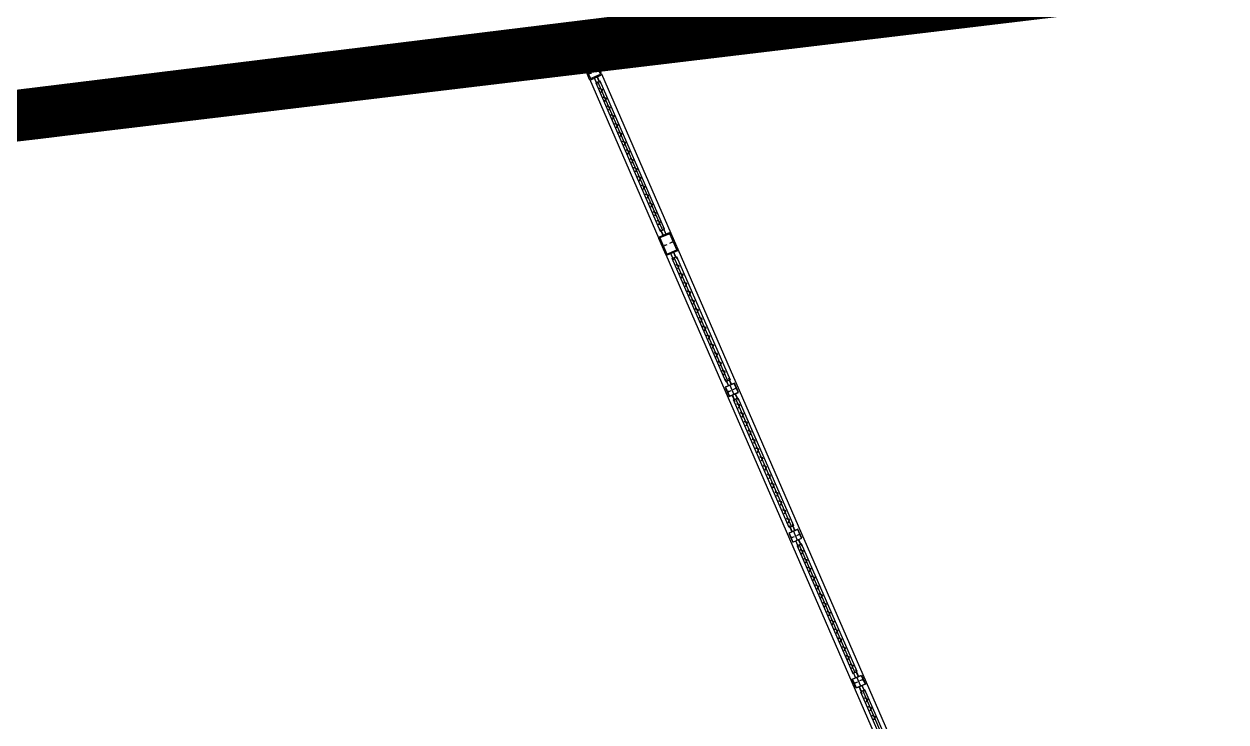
# Model space of a CAD drawing. Extents: x -15449 to 568150, y -1239737 to 53667.
# Drawn here: x 15416.62 to 15422.82, y 7577.72 to 7581.32 of the extents above; entities that cross this region are included whole.
import ezdxf

# ---------------------------------------------------------------- set-up
doc = ezdxf.new("R2010")
doc.units = 0
doc.header["$LTSCALE"] = 8
doc.linetypes.add('X-F10A-LAY-S0-00-ASITE-002$0$HIDDEN', pattern=[0.375, 0.25, -0.125])
doc.layers.get('0').update_dxf_attribs({"color": 1, "linetype": 'CONTINUOUS'})
doc.layers.add('boundary line', color=1, linetype='CONTINUOUS')
doc.layers.add('KEY PLANE', color=8, linetype='CONTINUOUS')
doc.layers.add('Title Blocks', color=255, linetype='CONTINUOUS', lineweight=9)

# ---------------------------------------------------------------- blocks, each defined once
blk = doc.blocks.new('key plane')
at = {"linetype": 'X-F10A-LAY-S0-00-ASITE-002$0$HIDDEN', "ltscale": 5, "const_width": 500, "elevation": -113027}
blk.add_lwpolyline([(123788, -35738), (215823, -24423), (263268, -133596), (157602, -146587), (153088, -109886), (136684, -100432), (134424, -98737), (132657, -96683), (131398, -94230), (130751, -91531), (129559, -83103)], close=True, dxfattribs=at)
at = {"layer": 'boundary line', "const_width": 500, "elevation": -113027}
blk.add_lwpolyline([(123788, -35738), (215823, -24423), (263376, -133925), (157602, -146587), (153063, -109864), (138817, -101769), (134424, -98737), (132657, -96683), (131398, -94230), (130751, -91531), (129962, -85953)], close=True, dxfattribs=at)
at = {"layer": 'KEY PLANE'}
for p, q in [((244154, -136265, -113046), (252286, -135266, -113046)), ((252203, -135351, -109518), (252253, -135345, -111857)), ((252203, -135354, -109518), (252278, -135345, -113027)), ((252253, -135345, -111857), (252278, -135342, -113027)), ((244178, -136464, -113027), (252311, -135464, -113027)), ((248948, -135777, -109519), (251032, -135521, -114783)), ((248948, -135777, -113028), (251032, -135521, -113028)), ((251029, -135496, -109519), (251104, -135487, -113028)), ((251029, -135496, -113028), (251104, -135487, -113028)), ((251030, -135499, -109519), (251104, -135490, -113028)), ((251030, -135499, -113028), (251104, -135490, -113028)), ((251035, -135542, -109519), (251109, -135533, -113028)), ((251035, -135542, -113028), (251109, -135533, -113028)), ((251035, -135545, -109519), (251110, -135536, -113028)), ((251035, -135545, -113028), (251110, -135536, -113028)), ((251256, -135493, -113028), (251107, -135511, -113028)), ((251327, -135459, -109519), (251253, -135468, -113028)), ((251327, -135462, -109519), (251253, -135471, -113028)), ((251333, -135506, -109519), (251258, -135515, -113028)), ((251333, -135509, -109519), (251259, -135518, -113028)), ((251330, -135484, -109519), (252206, -135376, -114781)), ((252209, -135398, -109518), (252283, -135389, -113027)), ((252209, -135401, -109518), (252259, -135395, -111857)), ((252259, -135395, -111857), (252284, -135392, -113027)), ((252602, -135624, -109518), (252572, -135555, -113027)), ((252605, -135622, -109518), (252575, -135554, -113027)), ((252645, -135605, -109518), (252615, -135536, -113027)), ((252648, -135604, -109518), (252618, -135535, -113027)), ((252679, -135489, -113046), (253726, -137893, -113046)), ((252496, -135568, -113027), (253542, -137973, -113027)), ((252625, -135614, -109518), (253597, -137848, -114781)), ((248650, -135813, -109519), (246566, -136070, -114783)), ((248650, -135813, -113028), (246566, -136070, -113028)), ((248647, -135789, -109519), (248722, -135779, -113028)), ((248647, -135789, -113028), (248722, -135779, -113028)), ((248648, -135792, -109519), (248722, -135782, -113028)), ((248648, -135792, -113028), (248722, -135782, -113028)), ((248653, -135835, -109519), (248727, -135826, -113028)), ((248653, -135835, -113028), (248727, -135826, -113028)), ((248653, -135838, -109519), (248728, -135829, -113028)), ((248653, -135838, -113028), (248728, -135829, -113028)), ((248725, -135804, -113028), (248874, -135786, -113028)), ((248945, -135752, -109519), (248870, -135761, -113028)), ((248945, -135752, -113028), (248870, -135761, -113028)), ((248945, -135755, -109519), (248871, -135764, -113028)), ((248945, -135755, -113028), (248871, -135764, -113028)), ((248951, -135799, -109519), (248876, -135808, -113028)), ((248951, -135799, -113028), (248876, -135808, -113028)), ((248951, -135802, -109519), (248877, -135811, -113028)), ((248951, -135802, -113028), (248877, -135811, -113028)), ((246265, -136081, -109519), (246340, -136072, -113028)), ((246265, -136084, -109519), (246340, -136075, -113028)), ((246343, -136097, -113028), (246491, -136079, -113028)), ((246563, -136045, -109519), (246488, -136054, -113028)), ((246563, -136045, -113028), (246488, -136054, -113028)), ((246563, -136048, -109519), (246489, -136057, -113028)), ((246563, -136048, -113028), (246489, -136057, -113028)), ((246569, -136091, -109519), (246494, -136101, -113028)), ((246569, -136091, -113028), (246494, -136101, -113028)), ((246569, -136094, -109519), (246495, -136104, -113028)), ((246569, -136094, -113028), (246495, -136104, -113028)), ((246268, -136106, -109519), (244258, -136353, -114783)), ((246271, -136128, -109519), (246345, -136119, -113028)), ((246271, -136131, -109519), (246346, -136122, -113028)), ((244256, -136331, -109519), (244181, -136341, -113028)), ((244206, -136335, -111859), (244181, -136338, -113028)), ((244261, -136375, -109519), (244187, -136384, -113028)), ((244212, -136384, -111859), (244187, -136387, -113028)), ((244255, -136328, -109519), (244206, -136335, -111859)), ((244261, -136378, -109519), (244212, -136384, -111859)), ((253574, -137858, -109518), (253594, -137904, -111857)), ((253577, -137857, -109518), (253607, -137926, -113027)), ((253594, -137904, -111857), (253604, -137927, -113027)), ((253617, -137839, -109518), (253647, -137908, -113027)), ((253620, -137838, -109518), (253640, -137884, -111857)), ((253640, -137884, -111857), (253650, -137907, -113027)), ((253647, -138215, -121800), (257371, -146776, -121800)), ((253733, -138225, -120630), (253723, -138202, -121800)), ((253756, -138270, -118290), (253726, -138201, -121800)), ((253753, -138271, -118290), (253733, -138225, -120630)), ((253796, -138252, -118290), (253767, -138183, -121800)), ((253779, -138205, -120630), (253769, -138182, -121800)), ((254584, -140118, -118290), (253776, -138261, -123554)), ((253799, -138251, -118290), (253779, -138205, -120630)), ((253831, -138136, -121819), (257555, -146697, -121819)), ((254561, -140128, -118290), (254591, -140196, -121800)), ((254564, -140126, -118290), (254594, -140195, -121800)), ((254604, -140109, -118290), (254634, -140178, -121800)), ((254607, -140108, -118290), (254637, -140176, -121800)), ((254614, -140186, -121800), (254674, -140324, -121800)), ((254681, -140403, -118290), (254651, -140334, -121800)), ((254681, -140403, -121800), (254651, -140334, -121800)), ((254683, -140402, -118290), (254654, -140333, -121800)), ((254683, -140402, -121800), (254654, -140333, -121800)), ((254724, -140384, -118290), (254694, -140315, -121800)), ((254724, -140384, -121800), (254694, -140315, -121800)), ((254727, -140383, -118290), (254697, -140314, -121800)), ((254727, -140383, -121800), (254697, -140314, -121800)), ((255541, -142318, -118290), (254704, -140393, -123554)), ((255541, -142318, -121800), (254704, -140393, -121800)), ((255518, -142328, -118290), (255548, -142397, -121800)), ((255518, -142328, -121800), (255548, -142397, -121800)), ((255521, -142327, -118290), (255551, -142396, -121800)), ((255521, -142327, -121800), (255551, -142396, -121800)), ((255561, -142310, -118290), (255591, -142378, -121800)), ((255561, -142310, -121800), (255591, -142378, -121800)), ((255564, -142309, -118290), (255594, -142377, -121800)), ((255564, -142309, -121800), (255594, -142377, -121800)), ((255571, -142387, -121800), (255631, -142525, -121800)), ((255638, -142604, -118290), (255608, -142535, -121800)), ((255638, -142604, -121800), (255608, -142535, -121800)), ((255641, -142602, -118290), (255611, -142534, -121800)), ((255641, -142602, -121800), (255611, -142534, -121800)), ((255681, -142585, -118290), (255651, -142516, -121800)), ((255681, -142585, -121800), (255651, -142516, -121800)), ((255684, -142584, -118290), (255654, -142515, -121800)), ((255684, -142584, -121800), (255654, -142515, -121800)), ((255661, -142594, -118290), (256499, -144519, -123554)), ((255661, -142594, -121800), (256499, -144519, -121800)), ((256476, -144529, -118290), (256506, -144598, -121800)), ((256476, -144529, -121800), (256506, -144598, -121800)), ((256478, -144528, -118290), (256508, -144597, -121800)), ((256478, -144528, -121800), (256508, -144597, -121800)), ((256519, -144511, -118290), (256549, -144579, -121800)), ((256519, -144511, -121800), (256549, -144579, -121800)), ((256522, -144509, -118290), (256551, -144578, -121800)), ((256522, -144509, -121800), (256551, -144578, -121800)), ((256588, -144726, -121800), (256529, -144588, -121800)), ((256595, -144804, -118290), (256565, -144736, -121800)), ((256598, -144803, -118290), (256568, -144734, -121800)), ((256638, -144786, -118290), (256609, -144717, -121800)), ((256641, -144784, -118290), (256611, -144716, -121800)), ((256618, -144794, -118290), (257426, -146651, -123554))]:
    blk.add_line(p, q, dxfattribs=at)
for points, elevation in [([(252202, -135341), (251326, -135449), (251334, -135519), (252210, -135411)], -114783), ([(252311, -135464), (252442, -135448), (252495, -135570), (252519, -135579), (252669, -135513), (252679, -135490), (252573, -135248), (252548, -135233), (252286, -135266), (252271, -135286), (252291, -135448)], -113027), ([(252308, -135446), (252453, -135428), (252512, -135562), (252662, -135497), (252555, -135251), (252288, -135283)], -113027), ([(251028, -135485), (248944, -135742), (248952, -135812), (251037, -135556)], -114783), ([(251028, -135485), (248944, -135742), (248952, -135812), (251037, -135556)], -113028), ([(251116, -135586), (251098, -135437), (251246, -135419), (251265, -135567)], -113028), ([(248883, -135860), (248864, -135711), (248715, -135730), (248734, -135879)], -113028), ([(253629, -137834), (252657, -135600), (252592, -135628), (253564, -137862)], -114781), ([(246562, -136035), (248646, -135778), (248655, -135848), (246570, -136105)], -114783), ([(246562, -136035), (248646, -135778), (248655, -135848), (246570, -136105)], -113028), ([(244254, -136318), (246264, -136071), (246272, -136141), (244263, -136388)], -114783), ([(246501, -136153), (246482, -136004), (246333, -136023), (246352, -136171)], -113028), ([(244194, -136444), (244174, -136281), (244154, -136265), (243892, -136298), (243876, -136318), (243896, -136480), (243916, -136496), (244178, -136464)], -113027), ([(243894, -136315), (244156, -136283), (244176, -136446), (243914, -136478)], -113027), ([(253551, -137950), (253702, -137884), (253726, -137893), (253831, -138136), (253822, -138159), (253671, -138225), (253647, -138215), (253542, -137973)], -113027), ([(253814, -138143), (253709, -137901), (253559, -137966), (253664, -138208)], -113027), ([(253809, -138247), (254616, -140104), (254552, -140132), (253744, -138275)], -123554), ([(254605, -140354), (254743, -140294), (254683, -140157), (254545, -140216)], -121800), ([(254736, -140379), (255574, -142304), (255509, -142333), (254671, -140407)], -123554), ([(254736, -140379), (255574, -142304), (255509, -142333), (254671, -140407)], -121800), ([(255562, -142555), (255700, -142495), (255640, -142357), (255502, -142417)], -121800), ([(256531, -144505), (255693, -142579), (255629, -142608), (256466, -144533)], -123554), ([(256531, -144505), (255693, -142579), (255629, -142608), (256466, -144533)], -121800), ([(256460, -144618), (256597, -144558), (256657, -144696), (256520, -144756)], -121800), ([(257458, -146637), (256651, -144780), (256586, -144808), (257394, -146665)], -123554)]:
    blk.add_lwpolyline(points, close=True, dxfattribs=dict(at, elevation=elevation))
at = {"layer": 'KEY PLANE', "ltscale": 0.1}
for points, elevation in [([(252122, -135377), (252099, -135407, -0.414214), (252095, -135407), (252095, -135407), (252126, -135368), (252165, -135398), (252165, -135399, -0.414214), (252161, -135399), (252132, -135376, 0.414214)], -114783), ([(252207, -135406, 0.414214), (252210, -135403), (252203, -135349, 0.414214), (252200, -135347), (252173, -135350), (252173, -135352), (252200, -135348, -0.414214), (252201, -135349), (252208, -135404, -0.414214), (252207, -135405), (252180, -135408), (252180, -135410)], -114781), ([(250632, -135561), (250609, -135590, -0.414214), (250605, -135591), (250605, -135590), (250636, -135551), (250675, -135582), (250675, -135582, -0.414214), (250671, -135583), (250642, -135559, 0.414214)], -114783), ([(250632, -135561), (250609, -135590, -0.414214), (250605, -135591), (250605, -135590), (250636, -135551), (250675, -135582), (250675, -135582, -0.414214), (250671, -135583), (250642, -135559, 0.414214)], -113028), ([(250776, -135543), (250752, -135573, -0.414214), (250749, -135573), (250749, -135573), (250779, -135533), (250819, -135564), (250818, -135564, -0.414214), (250815, -135565), (250785, -135542, 0.414214)], -114783), ([(250776, -135543), (250752, -135573, -0.414214), (250749, -135573), (250749, -135573), (250779, -135533), (250819, -135564), (250818, -135564, -0.414214), (250815, -135565), (250785, -135542, 0.414214)], -113028), ([(250920, -135525), (250896, -135555, -0.414214), (250893, -135555), (250893, -135555), (250923, -135516), (250963, -135546), (250962, -135547, -0.414214), (250959, -135547), (250929, -135524, 0.414214)], -114783), ([(251033, -135551, 0.414214), (251036, -135548), (251029, -135493, 0.414214), (251026, -135491), (250999, -135494), (250999, -135496), (251026, -135493, -0.414214), (251027, -135494), (251034, -135548, -0.414214), (251033, -135549), (251006, -135552), (251006, -135554)], -114783), ([(251033, -135551, 0.414214), (251036, -135548), (251029, -135493, 0.414214), (251026, -135491), (250999, -135494), (250999, -135496), (251026, -135493, -0.414214), (251027, -135494), (251034, -135548, -0.414214), (251033, -135549), (251006, -135552), (251006, -135554)], -113028), ([(251336, -135513, -0.414214), (251333, -135511), (251327, -135457, -0.414214), (251329, -135454), (251356, -135450), (251356, -135452), (251329, -135455, 0.414214), (251328, -135457), (251335, -135511, 0.414214), (251336, -135512), (251363, -135508), (251363, -135510)], -114783), ([(251402, -135466), (251379, -135496, -0.414214), (251376, -135496), (251375, -135496), (251406, -135456), (251445, -135487), (251445, -135487, -0.414214), (251442, -135488), (251412, -135465, 0.414214)], -114783), ([(251546, -135448), (251523, -135478, -0.414214), (251520, -135478), (251519, -135478), (251550, -135438), (251589, -135469), (251589, -135470, -0.414214), (251586, -135470), (251556, -135447, 0.414214)], -114783), ([(251690, -135431), (251667, -135460, -0.414214), (251664, -135461), (251663, -135460), (251694, -135421), (251733, -135452), (251733, -135452, -0.414214), (251730, -135452), (251700, -135429, 0.414214)], -114783), ([(251834, -135413), (251811, -135442, -0.414214), (251808, -135443), (251807, -135442), (251838, -135403), (251877, -135434), (251877, -135434, -0.414214), (251873, -135435), (251844, -135412, 0.414214)], -114783), ([(251978, -135395), (251955, -135425, -0.414214), (251951, -135425), (251951, -135425), (251982, -135385), (252021, -135416), (252021, -135417, -0.414214), (252017, -135417), (251988, -135394, 0.414214)], -114783), ([(249193, -135738), (249169, -135767, -0.414214), (249166, -135768), (249166, -135767), (249196, -135728), (249236, -135759), (249235, -135759, -0.414214), (249232, -135759), (249202, -135736, 0.414214)], -114783), ([(249193, -135738), (249169, -135767, -0.414214), (249166, -135768), (249166, -135767), (249196, -135728), (249236, -135759), (249235, -135759, -0.414214), (249232, -135759), (249202, -135736, 0.414214)], -113028), ([(249336, -135720), (249313, -135750, -0.414214), (249310, -135750), (249309, -135750), (249340, -135710), (249380, -135741), (249379, -135741, -0.414214), (249376, -135742), (249346, -135719, 0.414214)], -114783), ([(249336, -135720), (249313, -135750, -0.414214), (249310, -135750), (249309, -135750), (249340, -135710), (249380, -135741), (249379, -135741, -0.414214), (249376, -135742), (249346, -135719, 0.414214)], -113028), ([(249480, -135702), (249457, -135732, -0.414214), (249454, -135732), (249453, -135732), (249484, -135692), (249524, -135723), (249523, -135724, -0.414214), (249520, -135724), (249490, -135701, 0.414214)], -114783), ([(249480, -135702), (249457, -135732, -0.414214), (249454, -135732), (249453, -135732), (249484, -135692), (249524, -135723), (249523, -135724, -0.414214), (249520, -135724), (249490, -135701, 0.414214)], -113028), ([(249624, -135684), (249601, -135714, -0.414214), (249598, -135715), (249597, -135714), (249628, -135675), (249668, -135706), (249667, -135706, -0.414214), (249664, -135706), (249634, -135683, 0.414214)], -114783), ([(249624, -135684), (249601, -135714, -0.414214), (249598, -135715), (249597, -135714), (249628, -135675), (249668, -135706), (249667, -135706, -0.414214), (249664, -135706), (249634, -135683, 0.414214)], -113028), ([(249768, -135667), (249745, -135696, -0.414214), (249742, -135697), (249741, -135696), (249772, -135657), (249811, -135688), (249811, -135688, -0.414214), (249808, -135689), (249778, -135666, 0.414214)], -114783), ([(249768, -135667), (249745, -135696, -0.414214), (249742, -135697), (249741, -135696), (249772, -135657), (249811, -135688), (249811, -135688, -0.414214), (249808, -135689), (249778, -135666, 0.414214)], -113028), ([(249912, -135649), (249889, -135679, -0.414214), (249886, -135679), (249885, -135679), (249916, -135639), (249955, -135670), (249955, -135671, -0.414214), (249952, -135671), (249922, -135648, 0.414214)], -114783), ([(249912, -135649), (249889, -135679, -0.414214), (249886, -135679), (249885, -135679), (249916, -135639), (249955, -135670), (249955, -135671, -0.414214), (249952, -135671), (249922, -135648, 0.414214)], -113028), ([(250056, -135631), (250033, -135661, -0.414214), (250030, -135661), (250029, -135661), (250060, -135622), (250099, -135652), (250099, -135653, -0.414214), (250096, -135653), (250066, -135630, 0.414214)], -114783), ([(250056, -135631), (250033, -135661, -0.414214), (250030, -135661), (250029, -135661), (250060, -135622), (250099, -135652), (250099, -135653, -0.414214), (250096, -135653), (250066, -135630, 0.414214)], -113028), ([(250200, -135614), (250177, -135643, -0.414214), (250173, -135644), (250173, -135643), (250204, -135604), (250243, -135635), (250243, -135635, -0.414214), (250239, -135636), (250210, -135613, 0.414214)], -114783), ([(250200, -135614), (250177, -135643, -0.414214), (250173, -135644), (250173, -135643), (250204, -135604), (250243, -135635), (250243, -135635, -0.414214), (250239, -135636), (250210, -135613, 0.414214)], -113028), ([(250344, -135596), (250321, -135626, -0.414214), (250317, -135626), (250317, -135626), (250348, -135586), (250387, -135617), (250387, -135618, -0.414214), (250383, -135618), (250354, -135595, 0.414214)], -114783), ([(250344, -135596), (250321, -135626, -0.414214), (250317, -135626), (250317, -135626), (250348, -135586), (250387, -135617), (250387, -135618, -0.414214), (250383, -135618), (250354, -135595, 0.414214)], -113028), ([(250488, -135578), (250465, -135608, -0.414214), (250461, -135608), (250461, -135608), (250492, -135569), (250531, -135599), (250531, -135600, -0.414214), (250527, -135600), (250498, -135577, 0.414214)], -114783), ([(250488, -135578), (250465, -135608, -0.414214), (250461, -135608), (250461, -135608), (250492, -135569), (250531, -135599), (250531, -135600, -0.414214), (250527, -135600), (250498, -135577, 0.414214)], -113028), ([(252598, -135628, -0.414214), (252600, -135625), (252650, -135603, -0.414214), (252653, -135604), (252664, -135629), (252663, -135630), (252652, -135605, 0.414214), (252651, -135604), (252600, -135626, 0.414214), (252600, -135627), (252611, -135653), (252609, -135653)], -114781), ([(252683, -135725), (252648, -135712, -0.414214), (252647, -135709), (252647, -135708), (252694, -135726), (252675, -135773), (252675, -135773, -0.414214), (252674, -135770), (252687, -135735, 0.414214)], -113027), ([(247684, -135923), (247713, -135946, 0.414214), (247717, -135946), (247717, -135945), (247678, -135915), (247647, -135954), (247647, -135954, 0.414214), (247651, -135954), (247674, -135924, -0.414214)], -114783), ([(247684, -135923), (247713, -135946, 0.414214), (247717, -135946), (247717, -135945), (247678, -135915), (247647, -135954), (247647, -135954, 0.414214), (247651, -135954), (247674, -135924, -0.414214)], -113028), ([(247828, -135905), (247857, -135928, 0.414214), (247861, -135928), (247861, -135928), (247822, -135897), (247791, -135936), (247791, -135937, 0.414214), (247795, -135936), (247818, -135907, -0.414214)], -114783), ([(247828, -135905), (247857, -135928, 0.414214), (247861, -135928), (247861, -135928), (247822, -135897), (247791, -135936), (247791, -135937, 0.414214), (247795, -135936), (247818, -135907, -0.414214)], -113028), ([(247972, -135888), (248001, -135911, 0.414214), (248005, -135910), (248005, -135910), (247966, -135879), (247935, -135919), (247935, -135919, 0.414214), (247939, -135919), (247962, -135889, -0.414214)], -114783), ([(247972, -135888), (248001, -135911, 0.414214), (248005, -135910), (248005, -135910), (247966, -135879), (247935, -135919), (247935, -135919, 0.414214), (247939, -135919), (247962, -135889, -0.414214)], -113028), ([(248116, -135870), (248145, -135893, 0.414214), (248149, -135893), (248149, -135892), (248110, -135861), (248079, -135901), (248079, -135901, 0.414214), (248083, -135901), (248106, -135871, -0.414214)], -114783), ([(248116, -135870), (248145, -135893, 0.414214), (248149, -135893), (248149, -135892), (248110, -135861), (248079, -135901), (248079, -135901, 0.414214), (248083, -135901), (248106, -135871, -0.414214)], -113028), ([(248259, -135852), (248289, -135875, 0.414214), (248292, -135875), (248293, -135875), (248253, -135844), (248223, -135883), (248223, -135884, 0.414214), (248227, -135883), (248250, -135853, -0.414214)], -114783), ([(248259, -135852), (248289, -135875, 0.414214), (248292, -135875), (248293, -135875), (248253, -135844), (248223, -135883), (248223, -135884, 0.414214), (248227, -135883), (248250, -135853, -0.414214)], -113028), ([(248403, -135835), (248433, -135858, 0.414214), (248436, -135857), (248437, -135857), (248397, -135826), (248367, -135865), (248367, -135866, 0.414214), (248370, -135865), (248394, -135836, -0.414214)], -114783), ([(248403, -135835), (248433, -135858, 0.414214), (248436, -135857), (248437, -135857), (248397, -135826), (248367, -135865), (248367, -135866, 0.414214), (248370, -135865), (248394, -135836, -0.414214)], -113028), ([(248547, -135817), (248577, -135840, 0.414214), (248580, -135840), (248581, -135839), (248541, -135808), (248511, -135848), (248511, -135848, 0.414214), (248514, -135848), (248537, -135818, -0.414214)], -114783), ([(248547, -135817), (248577, -135840, 0.414214), (248580, -135840), (248581, -135839), (248541, -135808), (248511, -135848), (248511, -135848, 0.414214), (248514, -135848), (248537, -135818, -0.414214)], -113028), ([(248651, -135843, 0.414214), (248654, -135841), (248647, -135786, 0.414214), (248644, -135784), (248617, -135787), (248617, -135789), (248644, -135785, -0.414214), (248645, -135786), (248652, -135841, -0.414214), (248651, -135842), (248624, -135845), (248624, -135847)], -114783), ([(248651, -135843, 0.414214), (248654, -135841), (248647, -135786, 0.414214), (248644, -135784), (248617, -135787), (248617, -135789), (248644, -135785, -0.414214), (248645, -135786), (248652, -135841, -0.414214), (248651, -135842), (248624, -135845), (248624, -135847)], -113028), ([(248954, -135806, -0.414214), (248951, -135804), (248945, -135750, -0.414214), (248947, -135747), (248974, -135743), (248974, -135745), (248947, -135748, 0.414214), (248946, -135749), (248953, -135804, 0.414214), (248954, -135805), (248981, -135801), (248981, -135803)], -114783), ([(248954, -135806, -0.414214), (248951, -135804), (248945, -135750, -0.414214), (248947, -135747), (248974, -135743), (248974, -135745), (248947, -135748, 0.414214), (248946, -135749), (248953, -135804, 0.414214), (248954, -135805), (248981, -135801), (248981, -135803)], -113028), ([(249049, -135755), (249025, -135785, -0.414214), (249022, -135785), (249022, -135785), (249052, -135746), (249092, -135776), (249091, -135777, -0.414214), (249088, -135777), (249058, -135754, 0.414214)], -114783), ([(249049, -135755), (249025, -135785, -0.414214), (249022, -135785), (249022, -135785), (249052, -135746), (249092, -135776), (249091, -135777, -0.414214), (249088, -135777), (249058, -135754, 0.414214)], -113028), ([(252741, -135858), (252706, -135845, -0.414214), (252705, -135842), (252705, -135841), (252752, -135859), (252733, -135906), (252733, -135906, -0.414214), (252731, -135903), (252745, -135868, 0.414214)], -113027), ([(246269, -136136, 0.414214), (246271, -136133), (246265, -136079, 0.414214), (246262, -136077), (246235, -136080), (246235, -136082), (246262, -136078, -0.414214), (246263, -136079), (246270, -136134, -0.414214), (246269, -136135), (246242, -136138), (246242, -136140)], -114783), ([(246572, -136099, -0.414214), (246569, -136097), (246563, -136042, -0.414214), (246565, -136040), (246592, -136036), (246592, -136038), (246565, -136041, 0.414214), (246564, -136042), (246571, -136097, 0.414214), (246572, -136097), (246599, -136094), (246599, -136096)], -114783), ([(246572, -136099, -0.414214), (246569, -136097), (246563, -136042, -0.414214), (246565, -136040), (246592, -136036), (246592, -136038), (246565, -136041, 0.414214), (246564, -136042), (246571, -136097, 0.414214), (246572, -136097), (246599, -136094), (246599, -136096)], -113028), ([(246676, -136047), (246706, -136070, 0.414214), (246709, -136070), (246710, -136069), (246670, -136038), (246640, -136078), (246640, -136078, 0.414214), (246643, -136078), (246667, -136048, -0.414214)], -114783), ([(246820, -136029), (246850, -136052, 0.414214), (246853, -136052), (246854, -136051), (246814, -136021), (246784, -136060), (246784, -136060, 0.414214), (246787, -136060), (246810, -136030, -0.414214)], -114783), ([(246820, -136029), (246850, -136052, 0.414214), (246853, -136052), (246854, -136051), (246814, -136021), (246784, -136060), (246784, -136060, 0.414214), (246787, -136060), (246810, -136030, -0.414214)], -113028), ([(246964, -136012), (246994, -136035, 0.414214), (246997, -136034), (246998, -136034), (246958, -136003), (246927, -136042), (246928, -136043, 0.414214), (246931, -136042), (246954, -136013, -0.414214)], -114783), ([(246964, -136012), (246994, -136035, 0.414214), (246997, -136034), (246998, -136034), (246958, -136003), (246927, -136042), (246928, -136043, 0.414214), (246931, -136042), (246954, -136013, -0.414214)], -113028), ([(247108, -135994), (247138, -136017, 0.414214), (247141, -136017), (247142, -136016), (247102, -135985), (247071, -136025), (247072, -136025, 0.414214), (247075, -136025), (247098, -135995, -0.414214)], -114783), ([(247108, -135994), (247138, -136017, 0.414214), (247141, -136017), (247142, -136016), (247102, -135985), (247071, -136025), (247072, -136025, 0.414214), (247075, -136025), (247098, -135995, -0.414214)], -113028), ([(247252, -135976), (247282, -135999, 0.414214), (247285, -135999), (247285, -135998), (247246, -135968), (247215, -136007), (247216, -136007, 0.414214), (247219, -136007), (247242, -135977, -0.414214)], -114783), ([(247252, -135976), (247282, -135999, 0.414214), (247285, -135999), (247285, -135998), (247246, -135968), (247215, -136007), (247216, -136007, 0.414214), (247219, -136007), (247242, -135977, -0.414214)], -113028), ([(247396, -135958), (247426, -135982, 0.414214), (247429, -135981), (247429, -135981), (247390, -135950), (247359, -135989), (247360, -135990, 0.414214), (247363, -135989), (247386, -135960, -0.414214)], -114783), ([(247396, -135958), (247426, -135982, 0.414214), (247429, -135981), (247429, -135981), (247390, -135950), (247359, -135989), (247360, -135990, 0.414214), (247363, -135989), (247386, -135960, -0.414214)], -113028), ([(247540, -135941), (247570, -135964, 0.414214), (247573, -135963), (247573, -135963), (247534, -135932), (247503, -135972), (247504, -135972, 0.414214), (247507, -135972), (247530, -135942, -0.414214)], -114783), ([(247540, -135941), (247570, -135964, 0.414214), (247573, -135963), (247573, -135963), (247534, -135932), (247503, -135972), (247504, -135972, 0.414214), (247507, -135972), (247530, -135942, -0.414214)], -113028), ([(252799, -135991), (252764, -135978, -0.414214), (252763, -135975), (252763, -135974), (252809, -135992), (252791, -136039), (252791, -136039, -0.414214), (252789, -136035), (252803, -136001, 0.414214)], -113027), ([(244835, -136273), (244865, -136296, 0.414214), (244868, -136296), (244869, -136296), (244829, -136265), (244798, -136304), (244799, -136305, 0.414214), (244802, -136304), (244825, -136274, -0.414214)], -113028), ([(244979, -136256), (245009, -136279, 0.414214), (245012, -136278), (245013, -136278), (244973, -136247), (244942, -136286), (244943, -136287, 0.414214), (244946, -136286), (244969, -136257, -0.414214)], -113028), ([(245123, -136238), (245153, -136261, 0.414214), (245156, -136261), (245156, -136260), (245117, -136229), (245086, -136269), (245087, -136269, 0.414214), (245090, -136269), (245113, -136239, -0.414214)], -113028), ([(245267, -136220), (245297, -136243, 0.414214), (245300, -136243), (245300, -136242), (245261, -136212), (245230, -136251), (245231, -136251, 0.414214), (245234, -136251), (245257, -136221, -0.414214)], -113028), ([(245411, -136202), (245441, -136226, 0.414214), (245444, -136225), (245444, -136225), (245405, -136194), (245374, -136233), (245375, -136234, 0.414214), (245378, -136233), (245401, -136204, -0.414214)], -113028), ([(245555, -136185), (245584, -136208, 0.414214), (245588, -136208), (245588, -136207), (245549, -136176), (245518, -136216), (245519, -136216, 0.414214), (245522, -136216), (245545, -136186, -0.414214)], -113028), ([(245699, -136167), (245728, -136190, 0.414214), (245732, -136190), (245732, -136189), (245693, -136159), (245662, -136198), (245662, -136198, 0.414214), (245666, -136198), (245689, -136168, -0.414214)], -113028), ([(245843, -136149), (245872, -136173, 0.414214), (245876, -136172), (245876, -136172), (245837, -136141), (245806, -136180), (245806, -136181, 0.414214), (245810, -136180), (245833, -136151, -0.414214)], -113028), ([(245987, -136132), (246016, -136155, 0.414214), (246020, -136154), (246020, -136154), (245981, -136123), (245950, -136163), (245950, -136163, 0.414214), (245954, -136163), (245977, -136133, -0.414214)], -113028), ([(246131, -136114), (246160, -136137, 0.414214), (246164, -136137), (246164, -136136), (246124, -136105), (246094, -136145), (246094, -136145, 0.414214), (246098, -136145), (246121, -136115, -0.414214)], -113028), ([(252857, -136124), (252822, -136111, -0.414214), (252821, -136108), (252821, -136107), (252867, -136125), (252849, -136172), (252848, -136172, -0.414214), (252847, -136168), (252861, -136133, 0.414214)], -113027), ([(252915, -136257), (252880, -136244, -0.414214), (252878, -136240), (252879, -136240), (252925, -136258), (252907, -136305), (252906, -136305, -0.414214), (252905, -136301), (252919, -136266, 0.414214)], -113027), ([(244265, -136383, -0.414214), (244262, -136380), (244255, -136326, -0.414214), (244257, -136323), (244284, -136320), (244285, -136321), (244257, -136325, 0.414214), (244257, -136326), (244263, -136380, 0.414214), (244264, -136381), (244292, -136378), (244292, -136379)], -114783), ([(244404, -136326), (244433, -136349, 0.414214), (244437, -136349), (244437, -136349), (244397, -136318), (244367, -136357), (244367, -136358, 0.414214), (244371, -136357), (244394, -136328, -0.414214)], -113028), ([(244547, -136309), (244577, -136332, 0.414214), (244580, -136331), (244581, -136331), (244541, -136300), (244511, -136340), (244511, -136340, 0.414214), (244514, -136339), (244538, -136310, -0.414214)], -113028), ([(244691, -136291), (244721, -136314, 0.414214), (244724, -136314), (244725, -136313), (244685, -136282), (244655, -136322), (244655, -136322, 0.414214), (244658, -136322), (244682, -136292, -0.414214)], -113028), ([(252973, -136390), (252938, -136377, -0.414214), (252936, -136373), (252936, -136373), (252983, -136391), (252965, -136438), (252964, -136437, -0.414214), (252963, -136434), (252976, -136399, 0.414214)], -113027), ([(253030, -136523), (252995, -136510, -0.414214), (252994, -136506), (252994, -136506), (253041, -136524), (253022, -136571), (253022, -136570, -0.414214), (253021, -136567), (253034, -136532, 0.414214)], -113027), ([(253088, -136656), (253053, -136642, -0.414214), (253052, -136639), (253052, -136639), (253099, -136657), (253080, -136704), (253080, -136703, -0.414214), (253078, -136700), (253092, -136665, 0.414214)], -113027), ([(253146, -136789), (253111, -136775, -0.414214), (253110, -136772), (253110, -136772), (253156, -136790), (253138, -136837), (253138, -136836, -0.414214), (253136, -136833), (253150, -136798, 0.414214)], -113027), ([(253204, -136922), (253169, -136908, -0.414214), (253168, -136905), (253168, -136905), (253214, -136923), (253196, -136970), (253195, -136969, -0.414214), (253194, -136966), (253208, -136931, 0.414214)], -113027), ([(253262, -137055), (253227, -137041, -0.414214), (253225, -137038), (253226, -137038), (253272, -137056), (253254, -137103), (253253, -137102, -0.414214), (253252, -137099), (253266, -137064, 0.414214)], -113027), ([(253320, -137188), (253285, -137174, -0.414214), (253283, -137171), (253283, -137171), (253330, -137189), (253312, -137236), (253311, -137235, -0.414214), (253310, -137232), (253324, -137197, 0.414214)], -113027), ([(253377, -137321), (253342, -137307, -0.414214), (253341, -137304), (253341, -137304), (253388, -137322), (253369, -137368), (253369, -137368, -0.414214), (253368, -137365), (253381, -137330, 0.414214)], -113027), ([(253435, -137454), (253400, -137440, -0.414214), (253399, -137437), (253399, -137437), (253446, -137455), (253427, -137501), (253427, -137501, -0.414214), (253425, -137498), (253439, -137463, 0.414214)], -113027), ([(253493, -137587), (253458, -137573, -0.414214), (253457, -137570), (253457, -137570), (253503, -137588), (253485, -137634), (253485, -137634, -0.414214), (253483, -137631), (253497, -137596, 0.414214)], -113027), ([(253551, -137720), (253516, -137706, -0.414214), (253515, -137703), (253515, -137703), (253561, -137721), (253543, -137767), (253542, -137767, -0.414214), (253541, -137764), (253555, -137729, 0.414214)], -113027), ([(253568, -137858, 0.414214), (253572, -137859), (253622, -137837, 0.414214), (253623, -137834), (253612, -137809), (253611, -137809), (253622, -137834, -0.414214), (253621, -137836), (253571, -137858, -0.414214), (253570, -137857), (253559, -137832), (253557, -137833)], -114781), ([(253750, -138275, -0.414214), (253751, -138272), (253801, -138250, -0.414214), (253805, -138251), (253816, -138276), (253814, -138277), (253803, -138252, 0.414214), (253802, -138251), (253752, -138273, 0.414214), (253751, -138274), (253762, -138300), (253761, -138300)], -123554), ([(253843, -138392), (253830, -138427, 0.414214), (253831, -138430), (253831, -138431), (253850, -138384), (253803, -138366), (253803, -138366, 0.414214), (253804, -138369), (253839, -138383, -0.414214)], -121800), ([(253901, -138525), (253887, -138560, 0.414214), (253889, -138563), (253889, -138564), (253908, -138517), (253861, -138499), (253861, -138499, 0.414214), (253862, -138502), (253897, -138516, -0.414214)], -121800), ([(253959, -138658), (253945, -138693, 0.414214), (253947, -138696), (253947, -138697), (253965, -138650), (253919, -138632), (253919, -138632, 0.414214), (253920, -138635), (253955, -138649, -0.414214)], -121800), ([(254017, -138791), (254003, -138826, 0.414214), (254004, -138829), (254005, -138830), (254023, -138783), (253977, -138765), (253977, -138765, 0.414214), (253978, -138768), (254013, -138782, -0.414214)], -121800), ([(254075, -138924), (254061, -138959, 0.414214), (254062, -138962), (254063, -138963), (254081, -138916), (254035, -138898), (254034, -138898, 0.414214), (254036, -138901), (254071, -138915, -0.414214)], -121800), ([(254133, -139057), (254119, -139092, 0.414214), (254120, -139095), (254121, -139095), (254139, -139049), (254092, -139031), (254092, -139031, 0.414214), (254094, -139034), (254129, -139048, -0.414214)], -121800), ([(254190, -139190), (254177, -139225, 0.414214), (254178, -139228), (254179, -139228), (254197, -139182), (254150, -139164), (254150, -139164, 0.414214), (254151, -139167), (254186, -139181, -0.414214)], -121800), ([(254248, -139323), (254234, -139358, 0.414214), (254236, -139361), (254236, -139361), (254255, -139315), (254208, -139297), (254208, -139297, 0.414214), (254209, -139300), (254244, -139314, -0.414214)], -121800), ([(254306, -139456), (254292, -139491, 0.414214), (254294, -139494), (254294, -139494), (254313, -139448), (254266, -139430), (254266, -139430, 0.414214), (254267, -139433), (254302, -139447, -0.414214)], -121800), ([(254364, -139589), (254350, -139624, 0.414214), (254351, -139627), (254352, -139627), (254370, -139581), (254324, -139563), (254324, -139563, 0.414214), (254325, -139566), (254360, -139580, -0.414214)], -121800), ([(254422, -139722), (254408, -139757, 0.414214), (254409, -139760), (254410, -139760), (254428, -139714), (254382, -139695), (254381, -139696, 0.414214), (254383, -139699), (254418, -139713, -0.414214)], -121800), ([(254480, -139855), (254466, -139890, 0.414214), (254467, -139893), (254468, -139893), (254486, -139847), (254440, -139828), (254439, -139829, 0.414214), (254441, -139832), (254476, -139846, -0.414214)], -121800), ([(254537, -139988), (254524, -140023, 0.414214), (254525, -140026), (254526, -140026), (254544, -139980), (254497, -139961), (254497, -139962, 0.414214), (254498, -139965), (254533, -139979, -0.414214)], -121800), ([(254555, -140127, 0.414214), (254559, -140129), (254609, -140107, 0.414214), (254610, -140103), (254600, -140078), (254598, -140079), (254609, -140104, -0.414214), (254608, -140105), (254558, -140127, -0.414214), (254557, -140127), (254546, -140101), (254545, -140102)], -123554), ([(254677, -140407, -0.414214), (254679, -140404), (254729, -140382, -0.414214), (254732, -140383), (254743, -140408), (254742, -140409), (254731, -140384, 0.414214), (254729, -140383), (254679, -140405, 0.414214), (254679, -140406), (254690, -140432), (254688, -140432)], -123554), ([(254677, -140407, -0.414214), (254679, -140404), (254729, -140382, -0.414214), (254732, -140383), (254743, -140408), (254742, -140409), (254731, -140384, 0.414214), (254729, -140383), (254679, -140405, 0.414214), (254679, -140406), (254690, -140432), (254688, -140432)], -121800), ([(254757, -140492), (254743, -140527, 0.414214), (254744, -140530), (254745, -140531), (254763, -140484), (254717, -140466), (254717, -140466, 0.414214), (254718, -140469), (254753, -140483, -0.414214)], -123554), ([(254815, -140625), (254801, -140660, 0.414214), (254802, -140663), (254803, -140664), (254821, -140617), (254775, -140599), (254774, -140599, 0.414214), (254776, -140602), (254811, -140616, -0.414214)], -123554), ([(254815, -140625), (254801, -140660, 0.414214), (254802, -140663), (254803, -140664), (254821, -140617), (254775, -140599), (254774, -140599, 0.414214), (254776, -140602), (254811, -140616, -0.414214)], -121800), ([(254872, -140758), (254859, -140793, 0.414214), (254860, -140796), (254861, -140797), (254879, -140750), (254832, -140732), (254832, -140732, 0.414214), (254834, -140735), (254869, -140749, -0.414214)], -123554), ([(254872, -140758), (254859, -140793, 0.414214), (254860, -140796), (254861, -140797), (254879, -140750), (254832, -140732), (254832, -140732, 0.414214), (254834, -140735), (254869, -140749, -0.414214)], -121800), ([(254930, -140891), (254917, -140926, 0.414214), (254918, -140929), (254918, -140929), (254937, -140883), (254890, -140865), (254890, -140865, 0.414214), (254891, -140868), (254926, -140882, -0.414214)], -123554), ([(254930, -140891), (254917, -140926, 0.414214), (254918, -140929), (254918, -140929), (254937, -140883), (254890, -140865), (254890, -140865, 0.414214), (254891, -140868), (254926, -140882, -0.414214)], -121800), ([(254988, -141024), (254974, -141059, 0.414214), (254976, -141062), (254976, -141062), (254995, -141016), (254948, -140998), (254948, -140998, 0.414214), (254949, -141001), (254984, -141015, -0.414214)], -123554), ([(254988, -141024), (254974, -141059, 0.414214), (254976, -141062), (254976, -141062), (254995, -141016), (254948, -140998), (254948, -140998, 0.414214), (254949, -141001), (254984, -141015, -0.414214)], -121800), ([(255046, -141157), (255032, -141192, 0.414214), (255034, -141195), (255034, -141195), (255052, -141149), (255006, -141131), (255006, -141131, 0.414214), (255007, -141134), (255042, -141148, -0.414214)], -123554), ([(255046, -141157), (255032, -141192, 0.414214), (255034, -141195), (255034, -141195), (255052, -141149), (255006, -141131), (255006, -141131, 0.414214), (255007, -141134), (255042, -141148, -0.414214)], -121800), ([(255104, -141290), (255090, -141325, 0.414214), (255091, -141328), (255092, -141328), (255110, -141282), (255064, -141264), (255064, -141264, 0.414214), (255065, -141267), (255100, -141281, -0.414214)], -123554), ([(255104, -141290), (255090, -141325, 0.414214), (255091, -141328), (255092, -141328), (255110, -141282), (255064, -141264), (255064, -141264, 0.414214), (255065, -141267), (255100, -141281, -0.414214)], -121800), ([(255162, -141423), (255148, -141458, 0.414214), (255149, -141461), (255150, -141461), (255168, -141415), (255122, -141397), (255121, -141397, 0.414214), (255123, -141400), (255158, -141414, -0.414214)], -123554), ([(255162, -141423), (255148, -141458, 0.414214), (255149, -141461), (255150, -141461), (255168, -141415), (255122, -141397), (255121, -141397, 0.414214), (255123, -141400), (255158, -141414, -0.414214)], -121800), ([(255219, -141556), (255206, -141591, 0.414214), (255207, -141594), (255208, -141594), (255226, -141548), (255179, -141529), (255179, -141530, 0.414214), (255181, -141533), (255216, -141547, -0.414214)], -123554), ([(255219, -141556), (255206, -141591, 0.414214), (255207, -141594), (255208, -141594), (255226, -141548), (255179, -141529), (255179, -141530, 0.414214), (255181, -141533), (255216, -141547, -0.414214)], -121800), ([(255277, -141689), (255264, -141724, 0.414214), (255265, -141727), (255265, -141727), (255284, -141681), (255237, -141662), (255237, -141663, 0.414214), (255238, -141666), (255273, -141680, -0.414214)], -123554), ([(255277, -141689), (255264, -141724, 0.414214), (255265, -141727), (255265, -141727), (255284, -141681), (255237, -141662), (255237, -141663, 0.414214), (255238, -141666), (255273, -141680, -0.414214)], -121800), ([(255335, -141822), (255321, -141857, 0.414214), (255323, -141860), (255323, -141860), (255342, -141814), (255295, -141795), (255295, -141796, 0.414214), (255296, -141799), (255331, -141813, -0.414214)], -123554), ([(255335, -141822), (255321, -141857, 0.414214), (255323, -141860), (255323, -141860), (255342, -141814), (255295, -141795), (255295, -141796, 0.414214), (255296, -141799), (255331, -141813, -0.414214)], -121800), ([(255393, -141955), (255379, -141990, 0.414214), (255381, -141993), (255381, -141993), (255399, -141947), (255353, -141928), (255353, -141929, 0.414214), (255354, -141932), (255389, -141946, -0.414214)], -123554), ([(255393, -141955), (255379, -141990, 0.414214), (255381, -141993), (255381, -141993), (255399, -141947), (255353, -141928), (255353, -141929, 0.414214), (255354, -141932), (255389, -141946, -0.414214)], -121800), ([(255451, -142088), (255437, -142123, 0.414214), (255438, -142126), (255439, -142126), (255457, -142080), (255411, -142061), (255411, -142062, 0.414214), (255412, -142065), (255447, -142079, -0.414214)], -123554), ([(255451, -142088), (255437, -142123, 0.414214), (255438, -142126), (255439, -142126), (255457, -142080), (255411, -142061), (255411, -142062, 0.414214), (255412, -142065), (255447, -142079, -0.414214)], -121800), ([(255509, -142221), (255495, -142256, 0.414214), (255496, -142259), (255497, -142259), (255515, -142213), (255469, -142194), (255468, -142195, 0.414214), (255470, -142198), (255505, -142212, -0.414214)], -123554), ([(255509, -142221), (255495, -142256, 0.414214), (255496, -142259), (255497, -142259), (255515, -142213), (255469, -142194), (255468, -142195, 0.414214), (255470, -142198), (255505, -142212, -0.414214)], -121800), ([(255513, -142328, 0.414214), (255516, -142329), (255566, -142308, 0.414214), (255568, -142304), (255557, -142279), (255555, -142280), (255566, -142305, -0.414214), (255566, -142306), (255516, -142328, -0.414214), (255514, -142327), (255503, -142302), (255502, -142303)], -123554), ([(255513, -142328, 0.414214), (255516, -142329), (255566, -142308, 0.414214), (255568, -142304), (255557, -142279), (255555, -142280), (255566, -142305, -0.414214), (255566, -142306), (255516, -142328, -0.414214), (255514, -142327), (255503, -142302), (255502, -142303)], -121800), ([(255634, -142608, -0.414214), (255636, -142605), (255686, -142583, -0.414214), (255690, -142584), (255700, -142609), (255699, -142610), (255688, -142585, 0.414214), (255687, -142584), (255636, -142606, 0.414214), (255636, -142607), (255647, -142632), (255645, -142633)], -123554), ([(255634, -142608, -0.414214), (255636, -142605), (255686, -142583, -0.414214), (255690, -142584), (255700, -142609), (255699, -142610), (255688, -142585, 0.414214), (255687, -142584), (255636, -142606, 0.414214), (255636, -142607), (255647, -142632), (255645, -142633)], -121800), ([(255710, -142684), (255675, -142670, -0.414214), (255674, -142667), (255674, -142667), (255721, -142685), (255702, -142731), (255702, -142731, -0.414214), (255700, -142728), (255714, -142693, 0.414214)], -123554), ([(255710, -142684), (255675, -142670, -0.414214), (255674, -142667), (255674, -142667), (255721, -142685), (255702, -142731), (255702, -142731, -0.414214), (255700, -142728), (255714, -142693, 0.414214)], -121800), ([(255768, -142817), (255733, -142803, -0.414214), (255732, -142800), (255732, -142800), (255778, -142818), (255760, -142864), (255760, -142864, -0.414214), (255758, -142861), (255772, -142826, 0.414214)], -123554), ([(255768, -142817), (255733, -142803, -0.414214), (255732, -142800), (255732, -142800), (255778, -142818), (255760, -142864), (255760, -142864, -0.414214), (255758, -142861), (255772, -142826, 0.414214)], -121800), ([(255826, -142950), (255791, -142936, -0.414214), (255789, -142933), (255790, -142932), (255836, -142951), (255818, -142997), (255817, -142997, -0.414214), (255816, -142994), (255830, -142959, 0.414214)], -123554), ([(255826, -142950), (255791, -142936, -0.414214), (255789, -142933), (255790, -142932), (255836, -142951), (255818, -142997), (255817, -142997, -0.414214), (255816, -142994), (255830, -142959, 0.414214)], -121800), ([(255884, -143083), (255849, -143069, -0.414214), (255847, -143066), (255848, -143065), (255894, -143084), (255876, -143130), (255875, -143130, -0.414214), (255874, -143127), (255888, -143092, 0.414214)], -123554), ([(255884, -143083), (255849, -143069, -0.414214), (255847, -143066), (255848, -143065), (255894, -143084), (255876, -143130), (255875, -143130, -0.414214), (255874, -143127), (255888, -143092, 0.414214)], -121800), ([(255942, -143216), (255907, -143202, -0.414214), (255905, -143199), (255905, -143198), (255952, -143217), (255934, -143263), (255933, -143263, -0.414214), (255932, -143260), (255945, -143225, 0.414214)], -123554), ([(255942, -143216), (255907, -143202, -0.414214), (255905, -143199), (255905, -143198), (255952, -143217), (255934, -143263), (255933, -143263, -0.414214), (255932, -143260), (255945, -143225, 0.414214)], -121800), ([(255999, -143349), (255964, -143335, -0.414214), (255963, -143332), (255963, -143331), (256010, -143350), (255991, -143396), (255991, -143396, -0.414214), (255990, -143393), (256003, -143358, 0.414214)], -123554), ([(255999, -143349), (255964, -143335, -0.414214), (255963, -143332), (255963, -143331), (256010, -143350), (255991, -143396), (255991, -143396, -0.414214), (255990, -143393), (256003, -143358, 0.414214)], -121800), ([(256057, -143482), (256022, -143468, -0.414214), (256021, -143465), (256021, -143464), (256068, -143483), (256049, -143529), (256049, -143529, -0.414214), (256047, -143526), (256061, -143491, 0.414214)], -123554), ([(256057, -143482), (256022, -143468, -0.414214), (256021, -143465), (256021, -143464), (256068, -143483), (256049, -143529), (256049, -143529, -0.414214), (256047, -143526), (256061, -143491, 0.414214)], -121800), ([(256115, -143615), (256080, -143601, -0.414214), (256079, -143598), (256079, -143597), (256125, -143616), (256107, -143662), (256107, -143662, -0.414214), (256105, -143659), (256119, -143624, 0.414214)], -123554), ([(256115, -143615), (256080, -143601, -0.414214), (256079, -143598), (256079, -143597), (256125, -143616), (256107, -143662), (256107, -143662, -0.414214), (256105, -143659), (256119, -143624, 0.414214)], -121800), ([(256173, -143748), (256138, -143734, -0.414214), (256137, -143731), (256137, -143730), (256183, -143749), (256165, -143795), (256164, -143795, -0.414214), (256163, -143792), (256177, -143757, 0.414214)], -123554), ([(256173, -143748), (256138, -143734, -0.414214), (256137, -143731), (256137, -143730), (256183, -143749), (256165, -143795), (256164, -143795, -0.414214), (256163, -143792), (256177, -143757, 0.414214)], -121800), ([(256231, -143881), (256196, -143867, -0.414214), (256194, -143864), (256195, -143863), (256241, -143882), (256223, -143928), (256222, -143928, -0.414214), (256221, -143925), (256235, -143890, 0.414214)], -123554), ([(256231, -143881), (256196, -143867, -0.414214), (256194, -143864), (256195, -143863), (256241, -143882), (256223, -143928), (256222, -143928, -0.414214), (256221, -143925), (256235, -143890, 0.414214)], -121800), ([(256289, -144014), (256254, -144000, -0.414214), (256252, -143997), (256252, -143996), (256299, -144015), (256281, -144061), (256280, -144061, -0.414214), (256279, -144058), (256292, -144023, 0.414214)], -123554), ([(256289, -144014), (256254, -144000, -0.414214), (256252, -143997), (256252, -143996), (256299, -144015), (256281, -144061), (256280, -144061, -0.414214), (256279, -144058), (256292, -144023, 0.414214)], -121800), ([(256346, -144147), (256311, -144133, -0.414214), (256310, -144130), (256310, -144129), (256357, -144148), (256338, -144194), (256338, -144194, -0.414214), (256337, -144191), (256350, -144156, 0.414214)], -123554), ([(256346, -144147), (256311, -144133, -0.414214), (256310, -144130), (256310, -144129), (256357, -144148), (256338, -144194), (256338, -144194, -0.414214), (256337, -144191), (256350, -144156, 0.414214)], -121800), ([(256404, -144280), (256369, -144266, -0.414214), (256368, -144263), (256368, -144262), (256415, -144280), (256396, -144327), (256396, -144327, -0.414214), (256394, -144324), (256408, -144289, 0.414214)], -123554), ([(256404, -144280), (256369, -144266, -0.414214), (256368, -144263), (256368, -144262), (256415, -144280), (256396, -144327), (256396, -144327, -0.414214), (256394, -144324), (256408, -144289, 0.414214)], -121800), ([(256462, -144413), (256427, -144399, -0.414214), (256426, -144396), (256426, -144395), (256472, -144413), (256454, -144460), (256454, -144460, -0.414214), (256452, -144457), (256466, -144422, 0.414214)], -123554), ([(256470, -144529, 0.414214), (256473, -144530), (256524, -144508, 0.414214), (256525, -144505), (256514, -144480), (256513, -144480), (256524, -144506, -0.414214), (256523, -144507), (256473, -144529, -0.414214), (256472, -144528), (256461, -144503), (256459, -144504)], -123554), ([(256470, -144529, 0.414214), (256473, -144530), (256524, -144508, 0.414214), (256525, -144505), (256514, -144480), (256513, -144480), (256524, -144506, -0.414214), (256523, -144507), (256473, -144529, -0.414214), (256472, -144528), (256461, -144503), (256459, -144504)], -121800), ([(256592, -144809, -0.414214), (256593, -144805), (256643, -144783, -0.414214), (256647, -144785), (256658, -144810), (256656, -144811), (256645, -144785, 0.414214), (256644, -144785), (256594, -144807, 0.414214), (256593, -144808), (256604, -144833), (256603, -144834)], -123554), ([(256681, -144917), (256646, -144903, -0.414214), (256645, -144900), (256645, -144899), (256692, -144918), (256674, -144964), (256673, -144964, -0.414214), (256672, -144961), (256685, -144926, 0.414214)], -121800), ([(256739, -145050), (256704, -145036, -0.414214), (256703, -145033), (256703, -145032), (256750, -145051), (256731, -145097), (256731, -145097, -0.414214), (256729, -145094), (256743, -145059, 0.414214)], -121800), ([(256797, -145183), (256762, -145169, -0.414214), (256761, -145166), (256761, -145165), (256808, -145184), (256789, -145230), (256789, -145230, -0.414214), (256787, -145227), (256801, -145192, 0.414214)], -121800)]:
    blk.add_lwpolyline(points, format="xyb", close=True, dxfattribs=dict(at, elevation=elevation))
at = {"layer": 'KEY PLANE'}
for points, elevation in [([(252354, -135301), (252363, -135289), (252368, -135334)], -113027), ([(252518, -135295), (252532, -135292), (252509, -135331)], -113027), ([(251180, -135452), (251169, -135443), (251174, -135488)], -113028), ([(251192, -135551), (251184, -135562), (251178, -135518)], -113028), ([(252369, -135421), (252381, -135430), (252375, -135385)], -113027), ([(252454, -135407), (252458, -135420), (252480, -135381)], -113027), ([(252495, -135480), (252490, -135493), (252531, -135475)], -113027), ([(252606, -135431), (252619, -135436), (252578, -135454)], -113027), ([(248788, -135746), (248797, -135735), (248802, -135780)], -113028), ([(248800, -135845), (248811, -135854), (248806, -135809)], -113028), ([(246406, -136039), (246415, -136028), (246420, -136072)], -113028), ([(244154, -136265), (244156, -136283), (244174, -136281)], -113027), ([(246418, -136138), (246429, -136147), (246424, -136102)], -113028), ([(244038, -136326), (244027, -136318), (244033, -136362)], -113027), ([(244051, -136433), (244043, -136444), (244037, -136399)], -113027), ([(244194, -136444), (244176, -136446), (244178, -136464)], -113027), ([(253726, -137893), (253709, -137901), (253702, -137884)], -113027), ([(253551, -137950), (253559, -137966), (253542, -137973)], -113027), ([(253633, -138067), (253628, -138080), (253670, -138062)], -113027), ([(253732, -138024), (253745, -138029), (253703, -138047)], -113027), ([(253647, -138215), (253664, -138208), (253671, -138225)], -113027), ([(253822, -138159), (253814, -138143), (253831, -138136)], -113027), ([(254596, -140271), (254591, -140284), (254632, -140266)], -121800), ([(254688, -140231), (254701, -140236), (254660, -140254)], -121800), ([(255645, -142432), (255658, -142437), (255617, -142455)], -121800), ([(255553, -142471), (255548, -142485), (255589, -142467)], -121800), ([(256515, -144681), (256501, -144676), (256543, -144658)], -121800), ([(256606, -144641), (256611, -144628), (256570, -144646)], -121800)]:
    blk.add_lwpolyline(points, dxfattribs=dict(at, elevation=elevation))
at = {"layer": 'KEY PLANE', "ltscale": 0.2}
for points, elevation in [([(251118, -135582), (251101, -135440), (251244, -135422), (251261, -135565)], -113028), ([(248879, -135858), (248862, -135715), (248719, -135732), (248736, -135875)], -113028), ([(246497, -136151), (246480, -136008), (246337, -136025), (246354, -136168)], -113028), ([(254607, -140350), (254739, -140293), (254681, -140160), (254549, -140218)], -121800), ([(255564, -142551), (255696, -142493), (255638, -142361), (255506, -142419)], -121800), ([(256464, -144620), (256596, -144562), (256653, -144694), (256521, -144752)], -121800)]:
    blk.add_lwpolyline(points, close=True, dxfattribs=dict(at, elevation=elevation))

msp = doc.modelspace()

# ---------------------------------------------------------------- block references
at = {"layer": 'Title Blocks', "xscale": 0.0003423013878597064, "yscale": 0.0003423013878597064, "zscale": 0.0003423013878597064}
msp.add_blockref('key plane', (15333.1067, 7627.4397), dxfattribs=at)

doc.saveas('drawing.dxf')
